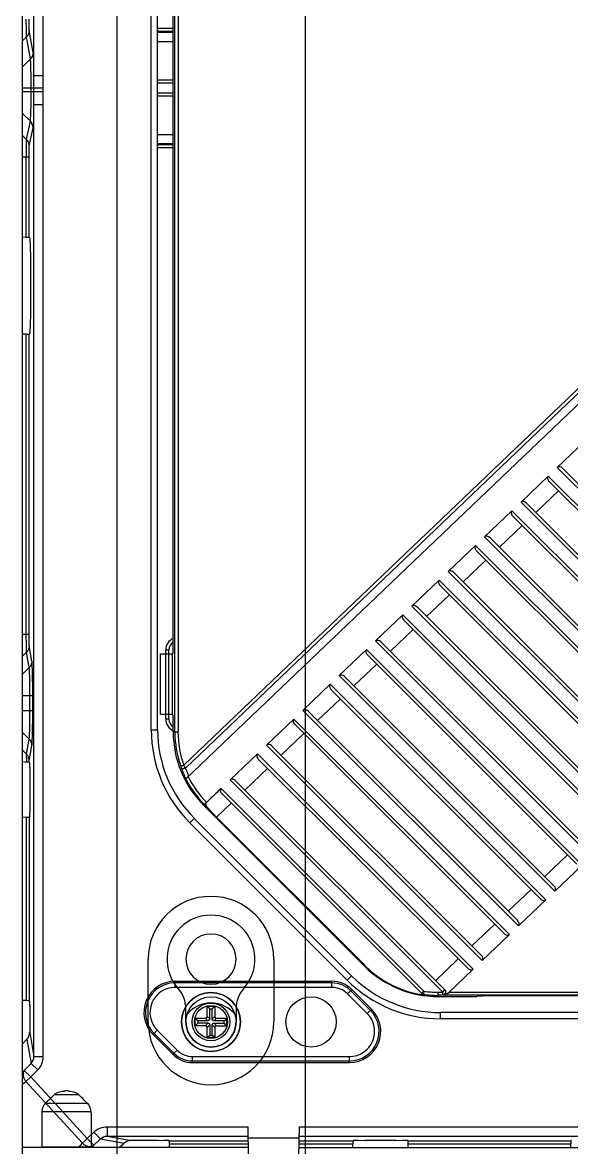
# Model space of a CAD drawing. Header units: millimetres. Extents: x 562 to 17351, y 2396 to 6995.
# Drawn here: x 12125.3 to 12212.7, y 4206.2 to 4385.4 of the extents above; entities that cross this region are included whole.
import ezdxf

# ---------------------------------------------------------------- set-up
doc = ezdxf.new("R2010")
doc.units = ezdxf.units.MM
doc.layers.add('02___PRT_ALL_AXES', color=7, linetype='Continuous')
doc.layers.add('1轮廓线', color=7, linetype='Continuous', lineweight=25)

# ---------------------------------------------------------------- blocks, each defined once
blk = doc.blocks.new('32211212')
at = {"color": 114, "linetype": 'Continuous', "lineweight": 25, "true_color": 0x139b48}
for p, q in [((3733.61, 2160.17), (3733.61, 1682.67)), ((3763.61, 2160.17), (3763.61, 1682.67)), ((3738.61, 1939.17), (3738.61, 1949.17)), ((3758.61, 1949.17), (3758.61, 1939.17)), ((3744.61, 1939.17), (3744.61, 1941.23)), ((3752.61, 1941.23), (3752.61, 1939.17))]:
    blk.add_line(p, q, dxfattribs=at)
for centre, radius, start, end in [((3748.61, 1949.17), 10, 0, 180), ((3748.61, 1949.17), 7, 318.5904, 221.4096), ((3748.61, 1949.17), 4, 0, 180), ((3748.61, 1949.17), 4, 180, 0), ((3739.61, 1941.23), 5, 0, 41.4096), ((3757.61, 1941.23), 5, 138.5904, 180), ((3748.61, 1937.17), 5, 36.8699, 143.1301), ((3748.61, 1939.17), 10, 180, 0), ((3748.61, 1939.17), 4, 180, 0)]:
    blk.add_arc(centre, radius, start, end, dxfattribs=at)
blk = doc.blocks.new('*U169')
blk.add_blockref('32211212', (-3997.61, -1923.42))
blk = doc.blocks.new('*U170')
at = {"color": 0, "linetype": 'ByBlock', "lineweight": -2, "transparency": 16777216}
blk.add_blockref('*U169', (0, 0), dxfattribs=at)
blk = doc.blocks.new('DASFASFASEFWE')
at = {"color": 7, "linetype": 'Continuous'}
for p, q in [((-142.38, 3285.7), (-142.38, 3490.95)), ((-141.88, 3490.95), (-141.88, 3285.7)), ((-142.65, 3298.32), (-142.65, 3478.32)), ((-18.84, 3397.09), (-140.97, 3280.42)), ((-18.46, 3396.69), (-140.68, 3279.94)), ((-16.69, 3396.65), (-140.65, 3278.24)), ((-77.16, 3331.98), (-81.5, 3327.83)), ((-81.5, 3327.83), (-47.18, 3293.52)), ((-80.64, 3327.68), (-47.31, 3294.36)), ((-82.94, 3326.45), (-87.28, 3322.31)), ((-48.62, 3292.13), (-82.94, 3326.45)), ((-49.48, 3292.28), (-82.81, 3325.61)), ((-84.94, 3320.67), (-81.32, 3324.13)), ((-87.28, 3322.31), (-52.96, 3287.99)), ((-86.43, 3322.16), (-53.1, 3288.83)), ((-88.73, 3320.92), (-93.07, 3316.78)), ((-54.41, 3286.61), (-88.73, 3320.92)), ((-90.73, 3315.14), (-87.11, 3318.6)), ((-55.27, 3286.76), (-88.59, 3320.08)), ((-93.07, 3316.78), (-58.75, 3282.46)), ((-92.21, 3316.63), (-58.88, 3283.3)), ((-94.51, 3315.4), (-98.85, 3311.25)), ((-60.2, 3281.08), (-94.51, 3315.4)), ((-96.51, 3309.62), (-92.9, 3313.07)), ((-61.05, 3281.23), (-94.38, 3314.56)), ((-98.85, 3311.25), (-64.54, 3276.93)), ((-100.3, 3309.87), (-104.64, 3305.72)), ((-65.98, 3275.55), (-100.3, 3309.87)), ((-98, 3311.1), (-64.67, 3277.77)), ((-66.84, 3275.7), (-100.17, 3309.03)), ((-102.3, 3304.09), (-98.68, 3307.54)), ((-106.09, 3304.34), (-110.43, 3300.2)), ((-71.77, 3270.02), (-106.09, 3304.34)), ((-104.64, 3305.72), (-70.32, 3271.41)), ((-103.78, 3305.57), (-70.46, 3272.25)), ((-72.63, 3270.17), (-105.95, 3303.5)), ((-108.08, 3298.56), (-104.47, 3302.02)), ((-111.87, 3298.81), (-116.21, 3294.67)), ((-77.56, 3264.5), (-111.87, 3298.81)), ((-110.43, 3300.2), (-76.11, 3265.88)), ((-109.57, 3300.05), (-76.24, 3266.72)), ((-144.65, 3288.52), (-144.65, 3298.13)), ((-144.65, 3298.13), (-142.76, 3298.13)), ((-142.76, 3298.13), (-142.65, 3298.32)), ((-142.76, 3288.52), (-142.76, 3298.13)), ((-78.41, 3264.65), (-111.74, 3297.97)), ((-113.87, 3293.03), (-110.25, 3296.49)), ((-117.66, 3293.29), (-122, 3289.14)), ((-83.34, 3258.97), (-117.66, 3293.29)), ((-116.21, 3294.67), (-81.9, 3260.35)), ((-115.36, 3294.52), (-82.03, 3261.19)), ((-84.2, 3259.12), (-117.53, 3292.45)), ((-119.66, 3287.51), (-116.04, 3290.96)), ((-144.65, 3288.52), (-142.76, 3288.52)), ((-142.65, 3288.32), (-142.76, 3288.52)), ((-142.65, 3285.7), (-142.65, 3288.32)), ((-122, 3289.14), (-87.68, 3254.82)), ((-121.14, 3288.99), (-87.81, 3255.66)), ((-123.45, 3287.76), (-127.79, 3283.61)), ((-89.13, 3253.44), (-123.45, 3287.76)), ((-89.98, 3253.59), (-123.31, 3286.92)), ((-142.65, 3285.7), (-141.88, 3285.7)), ((-125.44, 3281.98), (-121.83, 3285.43)), ((-127.79, 3283.61), (-93.47, 3249.3)), ((-126.93, 3283.46), (-93.6, 3250.14)), ((-129.23, 3282.23), (-133.57, 3278.09)), ((-94.91, 3247.91), (-129.23, 3282.23)), ((-95.77, 3248.06), (-129.1, 3281.39)), ((-141.44, 3280.26), (-140.97, 3280.42)), ((-131.23, 3276.45), (-127.61, 3279.91)), ((-133.57, 3278.09), (-99.74, 3244.26)), ((-132.71, 3277.94), (-99.39, 3244.61)), ((-135.02, 3276.7), (-135.37, 3276.37)), ((-102.73, 3244.41), (-135.02, 3276.7)), ((-134.88, 3275.86), (-102.99, 3243.97)), ((-137.29, 3274.56), (-137.81, 3274.03)), ((-137.81, 3274.03), (-112.19, 3248.41)), ((-137.21, 3273.69), (-137.68, 3274.16)), ((-137.21, 3273.69), (-135.76, 3272.12)), ((-135.76, 3272.12), (-133.4, 3274.38)), ((-112.11, 3248.48), (-135.76, 3272.12)), ((-79.9, 3266.13), (-83.51, 3262.68)), ((-81.9, 3260.35), (-77.56, 3264.5)), ((-85.68, 3260.6), (-89.3, 3257.15)), ((-87.68, 3254.82), (-83.34, 3258.97)), ((-91.47, 3255.08), (-95.09, 3251.62)), ((-93.47, 3249.3), (-89.13, 3253.44)), ((-112.19, 3248.41), (-112.11, 3248.48)), ((-97.26, 3249.55), (-100.87, 3246.09)), ((-98.74, 3244.26), (-94.91, 3247.91)), ((-103.08, 3244.06), (-102.73, 3244.41)), ((-102.79, 3243.95), (-102.8, 3243.92)), ((-102.76, 3244.44), (-102.79, 3243.95)), ((-102.73, 3243.85), (-102.7, 3243.82)), ((-100.52, 3244.26), (-100.52, 3243.57)), ((-100.52, 3244.26), (-99.74, 3244.26)), ((367.23, 3243.76), (-100.52, 3243.76)), ((-100.52, 3243.57), (-95.06, 3243.57)), ((-99.74, 3244.26), (-99.39, 3244.61)), ((-99.74, 3243.82), (-99.74, 3244.26)), ((-98.74, 3244.26), (365.45, 3244.26)), ((-94.23, 3243.64), (-94.23, 3243.61)), ((-77.56, 3243.68), (-93.41, 3243.68))]:
    blk.add_line(p, q, dxfattribs=at)
for centre, radius, start, end in [((-126.15, 3285.7), 16.5, 180, 225), ((-126.15, 3285.7), 16.24, 180, 199.5919), ((-126.15, 3285.7), 15.74, 180, 199.5919), ((-125.75, 3285.31), 16.48, 198.9385, 205.3716), ((-218.21, 3233.82), 90.2, 30.747, 31.1083), ((-125.54, 3285.11), 16, 198.8856, 203.72), ((-126.15, 3285.7), 16.32, 207.2303, 225), ((-126.15, 3285.7), 15.82, 206.6951, 225.0355), ((-100.52, 3260.07), 16.4, 225, 262.364), ((-100.52, 3260.07), 16.5, 225, 270), ((-102.73, 3244.41), 0.497, 225.004, 262.2069), ((-102.63, 3244.32), 0.503, 224.9881, 262.3479), ((-100.52, 3260.07), 16.32, 261.9828, 270), ((-100.52, 3260.07), 15.82, 261.9828, 270), ((-99.89, 3244.41), 0.611, 314.9932, 323.2755)]:
    blk.add_arc(centre, radius, start, end, dxfattribs=at)
for centre, major_axis, ratio, start_param, end_param in [((-81, 3327.34), (0.507, -0.483), 0.713711, 1.537498, 3.108294), ((-82.45, 3325.96), (0.507, -0.483), 0.713711, 3.108294, 4.679091), ((-86.79, 3321.81), (0.507, -0.483), 0.713711, 1.537498, 3.108294), ((-88.23, 3320.43), (0.507, -0.483), 0.713711, 3.108294, 4.679091), ((-92.57, 3316.28), (0.507, -0.483), 0.713711, 1.537498, 3.108294), ((-94.02, 3314.9), (0.507, -0.483), 0.713711, 3.108294, 4.679091), ((-98.36, 3310.76), (0.507, -0.483), 0.713711, 1.537498, 3.108294), ((-99.81, 3309.37), (0.507, -0.483), 0.713711, 3.108294, 4.679091), ((-104.15, 3305.23), (0.507, -0.483), 0.713711, 1.537498, 3.108294), ((-105.59, 3303.85), (0.507, -0.483), 0.713711, 3.108294, 4.679091), ((-111.38, 3298.32), (0.507, -0.483), 0.713711, 3.108294, 4.679091), ((-109.93, 3299.7), (0.507, -0.483), 0.713711, 1.537498, 3.108294), ((-117.16, 3292.79), (0.507, -0.483), 0.713711, 3.108294, 4.679091), ((-115.72, 3294.17), (0.507, -0.483), 0.713711, 1.537498, 3.108294), ((-121.5, 3288.65), (0.507, -0.483), 0.713711, 1.537498, 3.108294), ((-122.95, 3287.26), (0.507, -0.483), 0.713711, 3.108294, 4.679091), ((-127.29, 3283.12), (0.507, -0.483), 0.713711, 1.537498, 3.108294), ((-128.74, 3281.74), (0.507, -0.483), 0.713711, 3.108294, 4.679091), ((-134.52, 3276.21), (0.507, -0.483), 0.713711, 3.108294, 4.679091), ((-82.39, 3260.85), (0.507, -0.483), 0.713711, -0.033298, 1.537498), ((-83.84, 3259.46), (0.507, -0.483), 0.713711, -1.604095, -0.033298), ((-88.18, 3255.32), (0.507, -0.483), 0.713711, -0.033298, 1.537498), ((-89.62, 3253.94), (0.507, -0.483), 0.713711, -1.604095, -0.033298), ((-93.96, 3249.79), (0.507, -0.483), 0.713711, -0.033298, 1.537498), ((-95.41, 3248.41), (0.507, -0.483), 0.713711, -1.604095, -0.033298), ((-99.76, 3244.26), (1.14, 0.27), 0.371892, -1.646614, -0.564019)]:
    blk.add_ellipse(centre, major_axis=major_axis, ratio=ratio, start_param=start_param, end_param=end_param, dxfattribs=at)
for points, knots in [([(-141.44, 3280.26), (-141.43, 3280.23), (-141.4, 3280.13), (-141.36, 3280.03), (-141.34, 3279.96)], [0, 0, 0, 0, 0.262407, 1, 1, 1, 1]), ([(-140.68, 3279.94), (-140.71, 3279.92), (-140.78, 3279.89), (-140.88, 3279.86), (-140.98, 3279.85), (-141.08, 3279.84), (-141.17, 3279.85), (-141.25, 3279.88), (-141.31, 3279.91), (-141.33, 3279.94), (-141.34, 3279.96)], [0, 0, 0, 0, 0.141319, 0.293935, 0.447302, 0.591507, 0.71956, 0.830254, 0.923391, 1, 1, 1, 1]), ([(-132.71, 3277.94), (-132.77, 3277.99), (-132.89, 3278.08), (-133.06, 3278.16), (-133.21, 3278.2), (-133.34, 3278.2), (-133.46, 3278.17), (-133.54, 3278.12), (-133.57, 3278.09)], [0, 0, 0, 0, 0.233473, 0.471785, 0.595317, 0.723583, 0.858548, 1, 1, 1, 1]), ([(-137.21, 3273.69), (-137.26, 3273.74), (-137.35, 3273.86), (-137.42, 3274.03), (-137.44, 3274.15), (-137.44, 3274.23), (-137.43, 3274.29), (-137.42, 3274.35), (-137.4, 3274.39), (-137.38, 3274.43), (-137.36, 3274.47), (-137.34, 3274.5), (-137.32, 3274.51)], [0, 0, 0, 0, 0.23314, 0.470919, 0.594052, 0.657744, 0.722888, 0.789022, 0.85743, 0.893057, 0.929346, 1, 1, 1, 1]), ([(-102.8, 3243.92), (-102.78, 3243.91), (-102.76, 3243.89), (-102.74, 3243.86), (-102.73, 3243.85)], [0, 0, 0, 0, 0.507064, 1, 1, 1, 1]), ([(-99.45, 3243.97), (-99.49, 3243.93), (-99.58, 3243.87), (-99.69, 3243.83), (-99.74, 3243.82)], [0, 0, 0, 0, 0.508728, 1, 1, 1, 1]), ([(-99.32, 3244.19), (-99.32, 3244.17), (-99.34, 3244.12), (-99.37, 3244.08), (-99.4, 3244.04)], [0, 0, 0, 0, 0.246126, 1, 1, 1, 1]), ([(-99.39, 3244.61), (-99.36, 3244.59), (-99.32, 3244.53), (-99.29, 3244.42), (-99.28, 3244.3), (-99.3, 3244.23), (-99.32, 3244.19)], [0, 0, 0, 0, 0.235043, 0.477373, 0.731915, 1, 1, 1, 1]), ([(-95.06, 3243.57), (-95.01, 3243.57), (-94.91, 3243.57), (-94.77, 3243.58), (-94.64, 3243.58), (-94.52, 3243.58), (-94.42, 3243.59), (-94.35, 3243.59), (-94.31, 3243.6), (-94.29, 3243.6), (-94.27, 3243.61), (-94.26, 3243.61), (-94.26, 3243.61)], [0, 0, 0, 0, 0.183944, 0.362856, 0.529354, 0.67717, 0.801738, 0.898779, 0.936022, 0.965419, 0.986767, 1, 1, 1, 1]), ([(-94.21, 3243.64), (-94.21, 3243.64), (-94.2, 3243.64), (-94.18, 3243.65), (-94.16, 3243.65), (-94.12, 3243.66), (-94.05, 3243.66), (-93.95, 3243.67), (-93.83, 3243.67), (-93.7, 3243.68), (-93.56, 3243.68), (-93.46, 3243.68), (-93.41, 3243.68)], [0, 0, 0, 0, 0.013233, 0.034581, 0.063978, 0.101221, 0.198262, 0.32283, 0.470646, 0.637144, 0.816056, 1, 1, 1, 1])]:
    blk.add_open_spline(points, degree=3, knots=knots, dxfattribs=at)
blk.add_open_spline([(-135.37, 3276.37), (-136.02, 3275.75), (-136.67, 3275.13), (-137.32, 3274.51)], degree=3, dxfattribs=at)
blk = doc.blocks.new('32332232')
at = {"color": 7, "linetype": 'Continuous'}
for p, q in [((3534.02, 2001.7), (3533.69, 2001.7)), ((3530.54, 1999.78), (3530.86, 2000.09)), ((3530.54, 1999.78), (3537.17, 1999.78)), ((3530.75, 1999.99), (3530.86, 2000.09)), ((3535.8, 2001.11), (3531.91, 2001.11)), ((3536.85, 2000.09), (3537.17, 1999.78)), ((3537.06, 1999.89), (3537.17, 1999.78)), ((3529.91, 1998.2), (3529.91, 1992.8)), ((3529.91, 1998.2), (3529.95, 1998.2)), ((3529.95, 1998.37), (3529.95, 1998.2)), ((3537.76, 1998.37), (3529.95, 1998.37)), ((3537.76, 1998.37), (3537.76, 1998.2)), ((3537.81, 1998.2), (3537.76, 1998.2)), ((3537.81, 1998.2), (3537.81, 1992.8)), ((3526.86, 1655.2), (3526.86, 1992.7)), ((3529.91, 1992.8), (3537.81, 1992.8)), ((3528.67, 1825.92), (3528.67, 1978.2)), ((3530.17, 1825.92), (3530.17, 1978.2)), ((3547.36, 1721.74), (3547.36, 1926.16)), ((3548.36, 1721.74), (3548.36, 1926.16)), ((3527.47, 1833.22), (3527.46, 1834.88)), ((3527.47, 1833.11), (3527.47, 1833.22)), ((3528.55, 1829.62), (3527.94, 1833.12)), ((3550.86, 1833.43), (3548.36, 1833.43)), ((3527.5, 1832.07), (3526.86, 1831.44)), ((3527.5, 1832.07), (3527.49, 1832.24)), ((3528.11, 1828.58), (3527.5, 1832.07)), ((3550.86, 1832.93), (3548.36, 1832.93)), ((3548.36, 1832.84), (3550.86, 1832.84)), ((3548.36, 1831.34), (3550.86, 1831.34)), ((3526.86, 1827.34), (3528.11, 1828.58)), ((3528.66, 1823.9), (3528.67, 1825.92)), ((3528.67, 1825.92), (3530.17, 1825.92)), ((3530.14, 1823.9), (3530.17, 1825.92)), ((3530.14, 1823.9), (3526.86, 1823.9)), ((3526.86, 1823.36), (3530.14, 1823.36)), ((3528.24, 1823.36), (3528.24, 1823.9)), ((3528.66, 1823.36), (3528.66, 1823.9)), ((3528.67, 1821.34), (3528.66, 1823.36)), ((3530.14, 1823.36), (3530.14, 1823.9)), ((3530.17, 1821.34), (3530.14, 1823.36)), ((3528.67, 1669.69), (3528.67, 1821.34)), ((3528.67, 1821.34), (3530.17, 1821.34)), ((3530.17, 1669.69), (3530.17, 1821.34)), ((3526.86, 1819.9), (3528.11, 1818.67)), ((3527.5, 1815.76), (3528.11, 1818.67)), ((3527.94, 1814.71), (3528.54, 1817.62)), ((3527.5, 1815.76), (3526.86, 1816.4)), ((3548.36, 1816.55), (3550.86, 1816.55)), ((3550.86, 1815.05), (3548.36, 1815.05)), ((3548.36, 1814.96), (3550.86, 1814.96)), ((3548.36, 1814.46), (3550.86, 1814.46)), ((3527.9, 1812.94), (3526.86, 1812.94)), ((3527.46, 1800.15), (3527.46, 1812.94)), ((3527.9, 1800.14), (3527.9, 1812.94)), ((3527.46, 1800.15), (3526.86, 1800.17)), ((3527.9, 1800.14), (3528.03, 1800.05)), ((3528.18, 1790.84), (3528.18, 1794.05)), ((3527.46, 1784.74), (3526.86, 1784.73)), ((3527.46, 1736.88), (3527.46, 1784.74)), ((3527.9, 1784.76), (3528.03, 1784.84)), ((3527.9, 1736.88), (3527.9, 1784.76)), ((3527.9, 1736.88), (3526.86, 1736.88)), ((3527.47, 1735.22), (3527.46, 1736.88)), ((3527.47, 1735.11), (3527.47, 1735.22)), ((3528.36, 1732.68), (3527.94, 1735.12)), ((3549.66, 1723.45), (3549.66, 1734.45)), ((3549.66, 1734.45), (3550.16, 1734.45)), ((3550.16, 1723.45), (3550.16, 1734.45)), ((3527.5, 1734.07), (3526.86, 1733.44)), ((3527.5, 1734.07), (3527.49, 1734.24)), ((3527.93, 1731.63), (3527.5, 1734.07)), ((3526.86, 1730.58), (3527.93, 1731.63)), ((3528.49, 1727.13), (3526.86, 1727.13)), ((3528.05, 1724.76), (3528.05, 1727.13)), ((3528.49, 1724.76), (3528.49, 1727.13)), ((3528.49, 1724.76), (3526.86, 1724.76)), ((3549.66, 1723.45), (3550.16, 1723.45)), ((3526.86, 1721.32), (3527.93, 1720.26)), ((3527.5, 1717.82), (3527.93, 1720.26)), ((3547.36, 1721.74), (3548.36, 1721.74)), ((3527.5, 1717.82), (3526.86, 1718.46)), ((3527.94, 1716.78), (3528.36, 1719.22)), ((3527.27, 1716.59), (3526.86, 1716.61)), ((3527.47, 1716.59), (3527.27, 1716.59)), ((3527.92, 1716.55), (3528.03, 1716.45)), ((3528.03, 1715.72), (3528, 1714.7)), ((3528.03, 1715.72), (3528.03, 1716.45)), ((3528, 1714.7), (3528, 1709.7)), ((3528, 1709.7), (3528.03, 1708.67)), ((3527.46, 1707.79), (3526.86, 1707.78)), ((3527.46, 1707.79), (3527.46, 1678.6)), ((3528.03, 1707.95), (3527.9, 1707.82)), ((3527.9, 1707.82), (3527.9, 1678.57)), ((3528.03, 1707.95), (3528.03, 1708.67)), ((3553.51, 1706.89), (3554.21, 1707.6)), ((3579.25, 1682.55), (3554.21, 1707.6)), ((3578.55, 1681.85), (3553.51, 1706.89)), ((3578.55, 1681.85), (3579.25, 1682.55)), ((3551.15, 1680.7), (3551.15, 1681.66)), ((3576.13, 1681.66), (3551.15, 1681.66)), ((3576.13, 1681.41), (3551.15, 1681.41)), ((3576.13, 1680.7), (3551.15, 1680.7)), ((3576.13, 1680.7), (3576.13, 1681.66)), ((3578.6, 1679.67), (3579.29, 1680.36)), ((3581.75, 1676.53), (3578.6, 1679.67)), ((3582.25, 1677.03), (3579.11, 1680.17)), ((3582.43, 1677.21), (3579.29, 1680.36)), ((3527.46, 1678.6), (3526.86, 1678.62)), ((3527.9, 1678.57), (3528.03, 1678.45)), ((3528.03, 1677.72), (3528, 1676.7)), ((3528.03, 1677.72), (3528.03, 1678.45)), ((3581.75, 1676.53), (3582.43, 1677.21)), ((3528, 1676.7), (3528, 1673.51)), ((3593.4, 1675.7), (3593.4, 1676.7)), ((4060.31, 1676.7), (3593.4, 1676.7)), ((4060.31, 1675.7), (3593.4, 1675.7)), ((3528, 1673.51), (3528.67, 1669.69)), ((3547.64, 1673.19), (3548.32, 1673.87)), ((3548.32, 1673.87), (3551.47, 1670.72)), ((3527.56, 1672.45), (3526.86, 1671.73)), ((3527.56, 1672.45), (3528.24, 1668.6)), ((3547.64, 1673.19), (3550.78, 1670.04)), ((3547.82, 1673.37), (3550.96, 1670.22)), ((3550.78, 1670.04), (3551.47, 1670.72)), ((3527.13, 1667.47), (3528.24, 1668.6)), ((3528.24, 1668.6), (3529.3, 1667.56)), ((3528.67, 1669.69), (3530.17, 1669.69)), ((3553.94, 1668.73), (3553.94, 1669.7)), ((3553.94, 1669.7), (3578.92, 1669.7)), ((3553.94, 1668.99), (3578.92, 1668.99)), ((3553.94, 1668.73), (3578.92, 1668.73)), ((3578.92, 1668.73), (3578.92, 1669.7)), ((3526.86, 1667.26), (3527.13, 1667.47)), ((3527.13, 1667.47), (3528.19, 1666.43)), ((3527.41, 1665.71), (3528.19, 1666.43)), ((3528.19, 1666.43), (3529.3, 1667.56)), ((3528.19, 1666.43), (3537.17, 1656.61)), ((3526.86, 1665.28), (3527.41, 1665.71)), ((3527.41, 1665.71), (3536.39, 1655.9)), ((3537.17, 1656.61), (3538.21, 1657.64)), ((3538.21, 1657.64), (3539.26, 1656.58)), ((3540.35, 1658.51), (3540.35, 1657.01)), ((3540.35, 1658.51), (3562.77, 1658.51)), ((3562.86, 1653.7), (3562.77, 1658.51)), ((3570.86, 1653.7), (3570.94, 1658.51)), ((3570.94, 1658.51), (3824.55, 1658.51)), ((3535.83, 1655.2), (3536.39, 1655.9)), ((3536.39, 1655.9), (3537.17, 1656.61)), ((3537.17, 1656.61), (3538.22, 1655.55)), ((3538.22, 1655.55), (3539.26, 1656.58)), ((3539.26, 1656.58), (3543.06, 1655.91)), ((3540.35, 1657.01), (3544.17, 1656.34)), ((3540.35, 1657.01), (3562.8, 1657.01)), ((3542.33, 1655.31), (3543.06, 1655.91)), ((3548.35, 1656.34), (3544.17, 1656.34)), ((3548.36, 1656.34), (3549.38, 1656.37)), ((3549.38, 1656.37), (3550.11, 1656.37)), ((3550.11, 1656.37), (3550.23, 1656.24)), ((3550.23, 1656.24), (3562.81, 1656.24)), ((3550.28, 1655.2), (3550.26, 1655.8)), ((3550.26, 1655.8), (3562.82, 1655.8)), ((3570.91, 1656.7), (3562.8, 1656.7)), ((3570.89, 1655.8), (3579.45, 1655.8)), ((3570.9, 1656.24), (3579.48, 1656.24)), ((3570.91, 1657.01), (3824.55, 1657.01)), ((3579.43, 1655.2), (3579.45, 1655.8)), ((3579.48, 1656.24), (3579.61, 1656.37)), ((3579.61, 1656.37), (3580.33, 1656.37)), ((3580.33, 1656.37), (3581.36, 1656.34)), ((3586.35, 1656.34), (3581.36, 1656.34)), ((3586.36, 1656.34), (3587.38, 1656.37)), ((3587.38, 1656.37), (3588.11, 1656.37)), ((3588.11, 1656.37), (3588.23, 1656.24)), ((3588.23, 1656.24), (3614.17, 1656.24)), ((3588.28, 1655.2), (3588.26, 1655.8)), ((3588.26, 1655.8), (3614.15, 1655.8)), ((3614.14, 1655.2), (3614.15, 1655.8)), ((3614.17, 1656.24), (3614.25, 1656.37)), ((3562.83, 1655.2), (3526.86, 1655.2)), ((3537.94, 1655.2), (3538.22, 1655.55)), ((3542.21, 1655.2), (3542.33, 1655.31)), ((3570.88, 1655.2), (4082.83, 1655.2))]:
    blk.add_line(p, q, dxfattribs=at)
at = {"color": 6, "linetype": 'Continuous'}
for radius in [4, 3, 2.63]:
    blk.add_circle((3556.86, 1675.2), radius, dxfattribs=at)
at = {"color": 7, "linetype": 'Continuous'}
blk.add_circle((3572.8, 1675.2), 4, dxfattribs=at)
for centre, radius, start, end in [((3533.68, 1987.59), 14.11, 89.9587, 90.4113), ((3533.68, 1987.59), 14.11, 89.9587, 90.4114), ((3534.03, 1987.59), 14.11, 89.5887, 90.0413), ((3534.03, 1987.59), 14.11, 89.5886, 90.0413), ((3625.89, 1903.3), 135.64, 133.9933, 134.4747), ((3582.37, 1948.32), 73.03, 133.7059, 133.9634), ((3533.28, 1999.68), 1.99, 131.3847, 133.6974), ((3534.43, 1999.68), 1.99, 46.3026, 48.6152), ((3485.34, 1948.32), 73.03, 46.0366, 46.2941), ((3441.82, 1903.3), 135.64, 45.5253, 46.0067), ((3530.91, 1998.2), 1, 161.4748, 180), ((3531.93, 1998.37), 1.98, 175.7569, 179.997), ((3535.78, 1998.37), 1.98, 0.003, 4.2431), ((3536.81, 1998.2), 1, 0, 18.5252), ((3658.19, 1813.11), 130.73, 179.3728, 179.7338), ((3691.12, 1812.95), 163.66, 179.7308, 180.0025), ((3613.89, 1813.56), 86.43, 179.1937, 179.3534), ((3551.66, 1734.45), 2, 113.5909, 180), ((3551.66, 1734.45), 1.5, 122.2987, 180), ((3551.66, 1723.45), 2, 180, 247.4975), ((3551.66, 1723.45), 1.5, 180, 237.7014), ((3568.36, 1721.74), 21, 180, 225), ((3568.36, 1721.74), 20, 180, 225), ((3591.29, 1715.95), 63.82, 178.8587, 179.2364), ((3617.86, 1715.59), 90.39, 179.2297, 179.3639), ((3527.1, 1704.47), 12.12, 87.5595, 88.2703), ((3564.72, 1716.46), 37.25, 178.6297, 178.831), ((3526.45, 1716.76), 1.49, 40.1986, 45.1715), ((3528.47, 1717.72), 0.977, 174.166, 175.388), ((3526.46, 1716.77), 1.47, 15.2702, 20.2885), ((3526.46, 1716.77), 1.48, 0.2714, 15.2484), ((3593.4, 1696.7), 20, 225, 270), ((3551.15, 1676.7), 4.97, 90, 225), ((3551.15, 1676.7), 4.71, 90, 225), ((3551.15, 1676.7), 4, 90, 225), ((3576.13, 1677.2), 4.47, 45, 90), ((3576.13, 1677.2), 4.21, 45, 90), ((3576.13, 1677.2), 3.5, 45, 90), ((3593.4, 1696.7), 21, 225, 270), ((3578.92, 1673.7), 4.97, 270, 45), ((3578.92, 1673.7), 4.71, 270, 45), ((3578.92, 1673.7), 4, 270, 45), ((3553.94, 1673.2), 4.47, 225, 270), ((3553.94, 1673.2), 4.21, 225, 270), ((3553.94, 1673.2), 3.5, 225, 270), ((3529, 1667.07), 2.1, 213.8309, 220.3747), ((3537.83, 1657.45), 2.12, 227.0658, 232.139)]:
    blk.add_arc(centre, radius, start, end, dxfattribs=at)
for centre, major_axis, ratio, start_param, end_param in [((3526.4, 1800.14), (1.5, 0), 0.017455, 6.309365, 7.068583), ((3528.03, 1794.05), (0, 6), 0.026186, -1.570796, -0.017453), ((3528.03, 1790.84), (0, 6), 0.026186, -3.124139, -1.570796), ((3526.4, 1784.76), (1.5, 0), 0.017455, -0.785398, -0.02618), ((3526.4, 1707.82), (1.5, 0), 0.026186, 5.497787, 6.257005), ((3526.4, 1678.57), (1.5, 0), 0.026186, 6.309365, 7.068583), ((3526.5, 1673.52), (-0.26, 1.49), 0.988643, -2.52706, -1.745874), ((3544.32, 1654.82), (1.77, -0.18), 0.842575, 2.227501, 2.439867), ((3544.18, 1654.84), (-1.49, 0.26), 0.988643, -1.395719, -0.826899), ((3550.23, 1654.74), (0, 1.5), 0.026186, 5.497787, 6.257005), ((3579.48, 1654.74), (0, 1.5), 0.026186, 6.309365, 7.068583), ((3588.23, 1654.74), (0, 1.5), 0.026186, 5.497787, 6.257005), ((3614.17, 1654.74), (0, 1.5), 0.017455, 6.309365, 7.068583)]:
    blk.add_ellipse(centre, major_axis=major_axis, ratio=ratio, start_param=start_param, end_param=end_param, dxfattribs=at)
for points, knots in [([(3531.97, 2001.17), (3532.08, 2001.26), (3532.32, 2001.43), (3532.72, 2001.6), (3533.08, 2001.67), (3533.36, 2001.69), (3533.51, 2001.7), (3533.58, 2001.7)], [0, 0, 0, 0, 0.24991, 0.4998, 0.749755, 0.874871, 1, 1, 1, 1]), ([(3534.13, 2001.7), (3534.2, 2001.7), (3534.35, 2001.69), (3534.63, 2001.67), (3534.99, 2001.6), (3535.39, 2001.43), (3535.63, 2001.26), (3535.74, 2001.17)], [0, 0, 0, 0, 0.125129, 0.250246, 0.500201, 0.750092, 1, 1, 1, 1]), ([(3530.54, 1999.78), (3530.46, 1999.7), (3530.31, 1999.52), (3530.13, 1999.21), (3530, 1998.87), (3529.97, 1998.63), (3529.96, 1998.51)], [0, 0, 0, 0, 0.25, 0.499984, 0.749967, 1, 1, 1, 1]), ([(3537.75, 1998.51), (3537.75, 1998.63), (3537.71, 1998.87), (3537.58, 1999.21), (3537.41, 1999.52), (3537.25, 1999.7), (3537.17, 1999.78)], [0, 0, 0, 0, 0.250033, 0.500016, 0.75, 1, 1, 1, 1]), ([(3527.94, 1833.12), (3527.93, 1833.18), (3527.92, 1833.38), (3527.9, 1833.97), (3527.9, 1834.49), (3527.9, 1834.88)], [0, 0, 0, 0, 0.114901, 0.340306, 1, 1, 1, 1]), ([(3527.49, 1832.24), (3527.49, 1832.29), (3527.48, 1832.58), (3527.47, 1832.87), (3527.47, 1833.11)], [0, 0, 0, 0, 0.182382, 1, 1, 1, 1]), ([(3528.24, 1823.9), (3528.24, 1824.45), (3528.23, 1825.48), (3528.21, 1826.87), (3528.18, 1827.81), (3528.14, 1828.34), (3528.12, 1828.52), (3528.11, 1828.58)], [0, 0, 0, 0, 0.353227, 0.661595, 0.88645, 0.958317, 1, 1, 1, 1]), ([(3528.11, 1818.67), (3528.12, 1818.72), (3528.14, 1818.89), (3528.16, 1819.22), (3528.18, 1819.68), (3528.21, 1820.51), (3528.23, 1821.76), (3528.24, 1822.8), (3528.24, 1823.36)], [0, 0, 0, 0, 0.038409, 0.108183, 0.207145, 0.332129, 0.642917, 1, 1, 1, 1]), ([(3527.47, 1814.78), (3527.47, 1815), (3527.48, 1815.33), (3527.49, 1815.65), (3527.5, 1815.76)], [0, 0, 0, 0, 0.668985, 1, 1, 1, 1]), ([(3527.9, 1812.94), (3527.9, 1813.15), (3527.9, 1813.54), (3527.91, 1814.07), (3527.92, 1814.45), (3527.93, 1814.65), (3527.94, 1814.71)], [0, 0, 0, 0, 0.356319, 0.666629, 0.89071, 1, 1, 1, 1]), ([(3527.94, 1735.12), (3527.93, 1735.18), (3527.92, 1735.38), (3527.9, 1735.97), (3527.9, 1736.49), (3527.9, 1736.88)], [0, 0, 0, 0, 0.114901, 0.340306, 1, 1, 1, 1]), ([(3527.49, 1734.24), (3527.49, 1734.29), (3527.48, 1734.58), (3527.47, 1734.87), (3527.47, 1735.11)], [0, 0, 0, 0, 0.182382, 1, 1, 1, 1]), ([(3528.49, 1727.13), (3528.49, 1727.78), (3528.48, 1729), (3528.46, 1730.64), (3528.42, 1731.84), (3528.4, 1732.47), (3528.36, 1732.68)], [0, 0, 0, 0, 0.352213, 0.660074, 0.885264, 1, 1, 1, 1]), ([(3528.05, 1727.13), (3528.05, 1727.66), (3528.05, 1728.65), (3528.02, 1729.99), (3527.99, 1730.89), (3527.96, 1731.4), (3527.94, 1731.57), (3527.93, 1731.63)], [0, 0, 0, 0, 0.353243, 0.661632, 0.886489, 0.958343, 1, 1, 1, 1]), ([(3527.93, 1720.26), (3527.94, 1720.32), (3527.96, 1720.49), (3527.99, 1721), (3528.02, 1721.91), (3528.05, 1723.24), (3528.05, 1724.23), (3528.05, 1724.76)], [0, 0, 0, 0, 0.041776, 0.113815, 0.339027, 0.647412, 1, 1, 1, 1]), ([(3528.36, 1719.22), (3528.4, 1719.43), (3528.42, 1720.06), (3528.46, 1721.26), (3528.48, 1722.89), (3528.49, 1724.11), (3528.49, 1724.76)], [0, 0, 0, 0, 0.115041, 0.340581, 0.648437, 1, 1, 1, 1]), ([(3527.48, 1717.35), (3527.48, 1717.4), (3527.48, 1717.55), (3527.49, 1717.7), (3527.5, 1717.8)], [0, 0, 0, 0, 0.338291, 1, 1, 1, 1]), ([(3527.92, 1716.55), (3527.9, 1716.57), (3527.79, 1716.57), (3527.69, 1716.58), (3527.62, 1716.58)], [0, 0, 0, 0, 0.23619, 1, 1, 1, 1]), ([(3527.92, 1716.55), (3527.92, 1716.58), (3527.93, 1716.65), (3527.93, 1716.73), (3527.94, 1716.78)], [0, 0, 0, 0, 0.349952, 1, 1, 1, 1]), ([(3529.3, 1667.56), (3529.57, 1667.84), (3530.01, 1668.51), (3530.17, 1669.3), (3530.17, 1669.69)], [0, 0, 0, 0, 0.49979, 1, 1, 1, 1]), ([(3527.13, 1667.47), (3527.1, 1667.44), (3527, 1667.28), (3526.95, 1667.1), (3526.94, 1666.96)], [0, 0, 0, 0, 0.236778, 1, 1, 1, 1]), ([(3526.98, 1666.54), (3526.99, 1666.48), (3527.06, 1666.26), (3527.16, 1666.05), (3527.26, 1665.9)], [0, 0, 0, 0, 0.241676, 1, 1, 1, 1]), ([(3538.21, 1657.64), (3538.49, 1657.91), (3539.17, 1658.36), (3539.96, 1658.51), (3540.35, 1658.51)], [0, 0, 0, 0, 0.499843, 1, 1, 1, 1]), ([(3536.53, 1655.77), (3536.61, 1655.72), (3536.9, 1655.52), (3537.25, 1655.39), (3537.52, 1655.37)], [0, 0, 0, 0, 0.263024, 1, 1, 1, 1]), ([(3537.52, 1655.37), (3537.57, 1655.37), (3537.77, 1655.36), (3537.97, 1655.41), (3538.1, 1655.48)], [0, 0, 0, 0, 0.268039, 1, 1, 1, 1])]:
    blk.add_open_spline(points, degree=3, knots=knots, dxfattribs=at)
for points in [[(3527.94, 1833.12), (3527.94, 1832.74), (3527.77, 1832.34), (3527.5, 1832.07)], [(3528.55, 1829.62), (3528.55, 1829.25), (3528.38, 1828.84), (3528.11, 1828.58)], [(3528.54, 1817.62), (3528.54, 1818), (3528.37, 1818.4), (3528.11, 1818.67)], [(3527.94, 1814.71), (3527.94, 1815.09), (3527.77, 1815.49), (3527.5, 1815.76)], [(3527.94, 1735.12), (3527.94, 1734.74), (3527.77, 1734.34), (3527.5, 1734.07)], [(3528.36, 1732.68), (3528.36, 1732.3), (3528.19, 1731.9), (3527.93, 1731.63)], [(3528.36, 1719.22), (3528.36, 1719.6), (3528.19, 1720), (3527.93, 1720.26)], [(3527.85, 1717.28), (3527.79, 1717.44), (3527.7, 1717.6), (3527.59, 1717.73)], [(3528.24, 1668.6), (3528.51, 1668.88), (3528.67, 1669.3), (3528.67, 1669.69)], [(3526.94, 1666.96), (3526.93, 1666.82), (3526.95, 1666.68), (3526.98, 1666.54)], [(3539.26, 1656.58), (3539.54, 1656.85), (3539.96, 1657.01), (3540.35, 1657.01)], [(3538.1, 1655.48), (3538.14, 1655.5), (3538.18, 1655.52), (3538.22, 1655.55)]]:
    blk.add_open_spline(points, degree=3, dxfattribs=at)
at = {"layer": '02___PRT_ALL_AXES', "color": 7, "linetype": 'Continuous'}
for p, q in [((3550.86, 1825.21), (3548.36, 1825.21)), ((3550.86, 1824.71), (3548.36, 1824.71)), ((3548.36, 1823.18), (3550.86, 1823.18)), ((3548.36, 1822.68), (3550.86, 1822.68))]:
    blk.add_line(p, q, dxfattribs=at)
blk.add_blockref('DASFASFASEFWE', (3693.5, -1564.32))
blk = doc.blocks.new('*U166')
blk.add_blockref('32332232', (-3826.86, -1827.7))
blk = doc.blocks.new('*U167')
at = {"color": 0, "linetype": 'ByBlock', "lineweight": -2, "transparency": 16777216}
for p in [(0, 337.5), (0, 0)]:
    blk.add_blockref('*U166', p, dxfattribs=at)
blk = doc.blocks.new('21212121')
at = {"layer": '1轮廓线', "color": 4, "linetype": 'Continuous', "lineweight": 25}
for p, q in [((11578.04, 1949.57), (11578.45, 1949.17)), ((11578.04, 1947.96), (11578.04, 1949.57)), ((11578.04, 1949.57), (11579.24, 1949.57)), ((11579.24, 1949.57), (11578.84, 1949.17)), ((11579.24, 1949.57), (11579.24, 1947.96)), ((11576.14, 1947.67), (11576.55, 1947.27)), ((11576.14, 1946.47), (11576.14, 1947.67)), ((11576.14, 1947.67), (11577.75, 1947.67)), ((11578.45, 1949.17), (11578.84, 1949.17)), ((11578.45, 1947.56), (11578.45, 1949.17)), ((11578.84, 1947.56), (11578.84, 1949.17)), ((11579.53, 1947.67), (11581.14, 1947.67)), ((11581.14, 1947.67), (11580.74, 1947.27)), ((11581.14, 1947.67), (11581.14, 1946.47)), ((11576.14, 1946.47), (11576.55, 1946.88)), ((11577.75, 1946.47), (11576.14, 1946.47)), ((11576.55, 1947.27), (11576.55, 1946.88)), ((11578.16, 1947.27), (11576.55, 1947.27)), ((11578.16, 1946.88), (11576.55, 1946.88)), ((11578.04, 1944.57), (11578.04, 1946.18)), ((11578.45, 1946.59), (11578.45, 1944.98)), ((11578.84, 1944.98), (11578.84, 1946.59)), ((11580.74, 1947.27), (11579.13, 1947.27)), ((11579.13, 1946.88), (11580.74, 1946.88)), ((11579.24, 1946.18), (11579.24, 1944.57)), ((11579.53, 1946.47), (11581.14, 1946.47)), ((11580.74, 1946.88), (11580.74, 1947.27)), ((11581.14, 1946.47), (11580.74, 1946.88)), ((11578.04, 1944.57), (11578.45, 1944.98)), ((11579.24, 1944.57), (11578.04, 1944.57)), ((11578.45, 1944.98), (11578.84, 1944.98)), ((11579.24, 1944.57), (11578.84, 1944.98))]:
    blk.add_line(p, q, dxfattribs=at)
at = {"layer": '1轮廓线', "color": 4, "linetype": 'Continuous', "lineweight": 13}
for p, q in [((11577.75, 1947.67), (11578.16, 1947.27)), ((11578.04, 1947.96), (11578.45, 1947.56)), ((11579.24, 1947.96), (11578.84, 1947.56)), ((11579.53, 1947.67), (11579.13, 1947.27)), ((11577.75, 1946.47), (11578.16, 1946.88)), ((11578.04, 1946.18), (11578.45, 1946.59)), ((11579.24, 1946.18), (11578.84, 1946.59)), ((11579.53, 1946.47), (11579.13, 1946.88))]:
    blk.add_line(p, q, dxfattribs=at)
at = {"layer": '1轮廓线', "color": 4, "linetype": 'Continuous', "lineweight": 25}
for radius in [4.7, 3]:
    blk.add_circle((11578.64, 1947.07), radius, dxfattribs=at)
for start, end in [(0, 180), (180, 0)]:
    blk.add_arc((11578.64, 1947.07), 4.7, start, end, dxfattribs=at)
for points in [[(11577.75, 1947.67), (11577.82, 1947.67), (11577.87, 1947.7), (11577.92, 1947.72), (11577.96, 1947.76), (11578, 1947.79), (11578.02, 1947.84), (11578.04, 1947.9), (11578.04, 1947.96)], [(11579.24, 1947.96), (11579.24, 1947.9), (11579.27, 1947.84), (11579.29, 1947.79), (11579.33, 1947.76), (11579.36, 1947.72), (11579.41, 1947.7), (11579.47, 1947.67), (11579.53, 1947.67)], [(11578.04, 1946.18), (11578.04, 1946.25), (11578.02, 1946.3), (11578, 1946.35), (11577.96, 1946.39), (11577.92, 1946.43), (11577.87, 1946.45), (11577.82, 1946.47), (11577.75, 1946.47)], [(11578.45, 1947.56), (11578.45, 1947.5), (11578.42, 1947.44), (11578.4, 1947.39), (11578.36, 1947.36), (11578.33, 1947.32), (11578.28, 1947.3), (11578.22, 1947.27), (11578.16, 1947.27)], [(11578.16, 1946.88), (11578.22, 1946.88), (11578.28, 1946.85), (11578.32, 1946.83), (11578.36, 1946.79), (11578.4, 1946.76), (11578.42, 1946.71), (11578.45, 1946.65), (11578.45, 1946.59)], [(11579.13, 1947.27), (11579.07, 1947.27), (11579.01, 1947.3), (11578.96, 1947.32), (11578.92, 1947.36), (11578.89, 1947.39), (11578.87, 1947.44), (11578.84, 1947.5), (11578.84, 1947.56)], [(11578.84, 1946.59), (11578.84, 1946.65), (11578.87, 1946.71), (11578.89, 1946.75), (11578.92, 1946.79), (11578.96, 1946.83), (11579.01, 1946.85), (11579.07, 1946.88), (11579.13, 1946.88)], [(11579.53, 1946.47), (11579.47, 1946.47), (11579.41, 1946.45), (11579.36, 1946.43), (11579.33, 1946.39), (11579.29, 1946.35), (11579.27, 1946.3), (11579.24, 1946.25), (11579.24, 1946.18)]]:
    blk.add_open_spline(points, degree=2, knots=[0, 0, 0, 0.25, 0.25, 0.5, 0.5, 0.75, 0.75, 1, 1, 1], dxfattribs=at)

msp = doc.modelspace()

# ---------------------------------------------------------------- block references
for name, p in [('*U167', (12425.3161, 4041.2169)), ('*U170', (12404.3161, 4210.4669)), ('21212121', (576.673, 2279.1436))]:
    msp.add_blockref(name, p)

doc.saveas('drawing.dxf')
